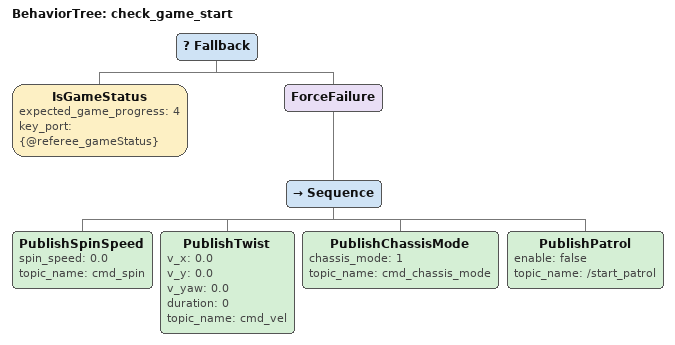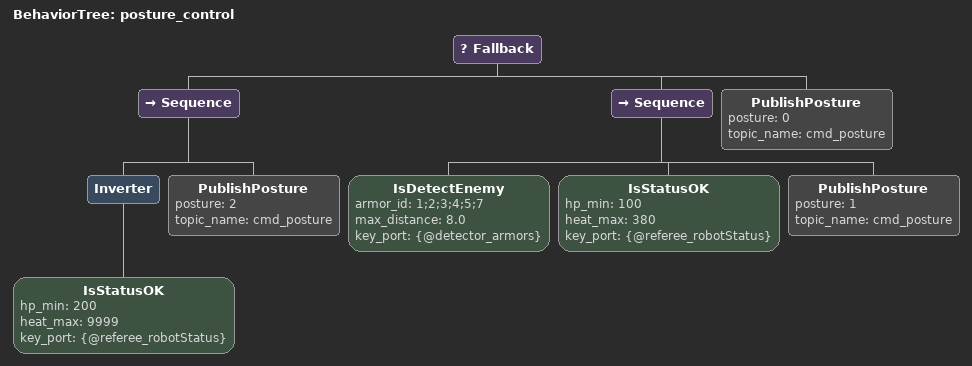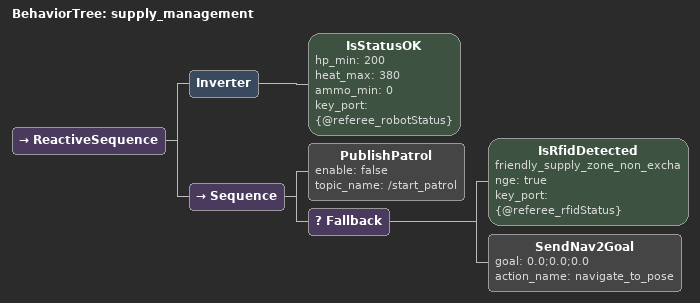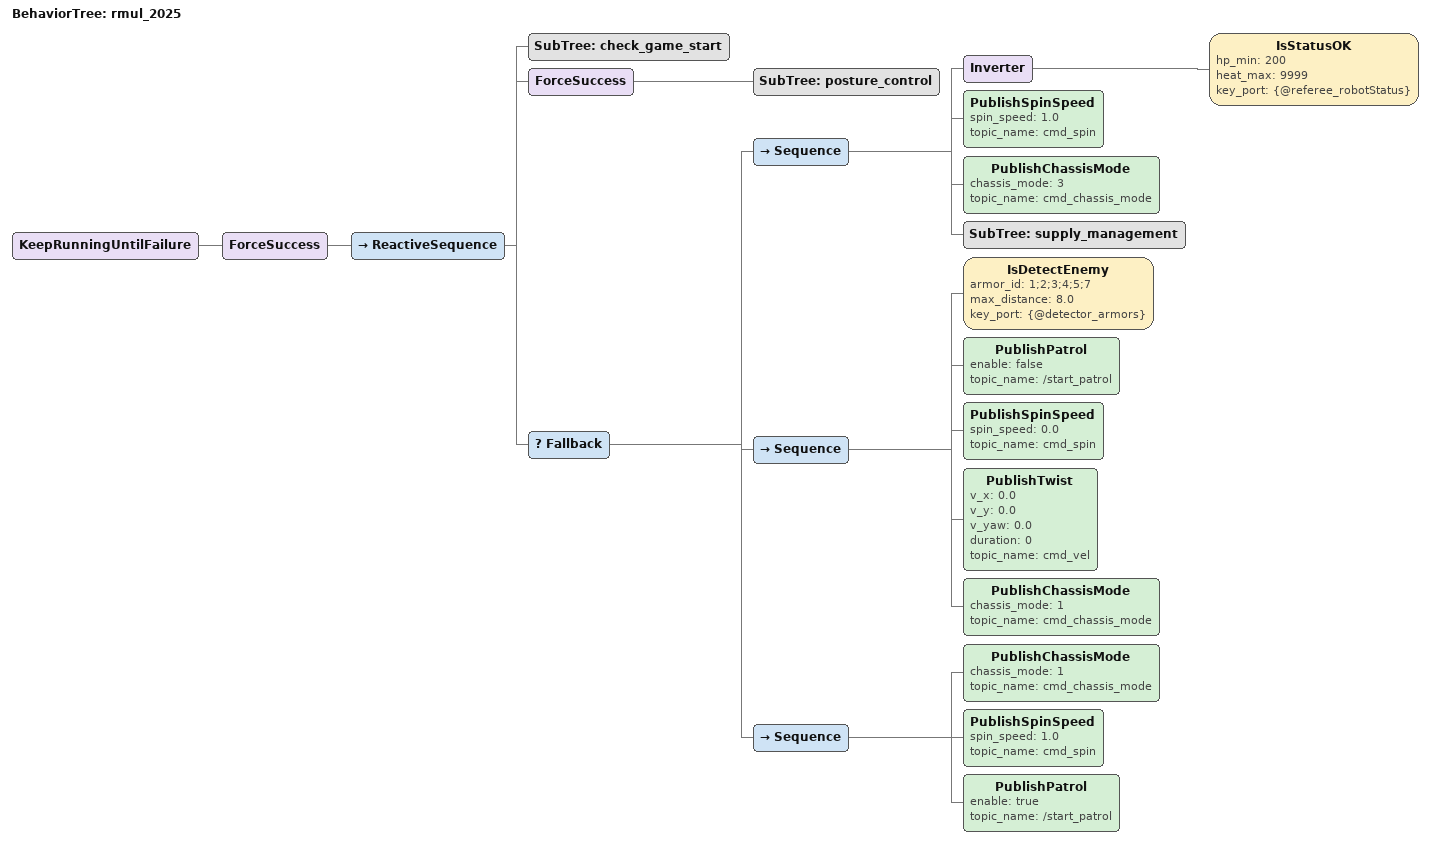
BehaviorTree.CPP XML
<?xml version="1.0" encoding="UTF-8"?>
<root BTCPP_format="4">

  <!-- ==================== 子树：游戏状态检查 ==================== -->
  <BehaviorTree ID="check_game_start">
    <Fallback>
      <!-- 检查比赛是否正在进行 (progress == 4) -->
      <IsGameStatus expected_game_progress="4" key_port="{@referee_gameStatus}"/>
      <!-- 若未开始，则停止动作并阻断整棵树 (ForceFailure) -->
      <ForceFailure>
        <Sequence>
          <PublishSpinSpeed spin_speed="0.0" topic_name="cmd_spin"/>
          <PublishTwist v_x="0.0" v_y="0.0" v_yaw="0.0" duration="0" topic_name="cmd_vel"/>
          <PublishChassisMode chassis_mode="1" topic_name="cmd_chassis_mode"/>
          <PublishPatrol enable="false" topic_name="/start_patrol"/>
        </Sequence>
      </ForceFailure>
    </Fallback>
  </BehaviorTree>

  <!-- ==================== 子树：姿态控制 (Posture) ==================== -->
  <BehaviorTree ID="posture_control">
    <Fallback>
      <!-- ① 紧急避险：低血量防御 (2) -->
      <Sequence>
        <Inverter>
          <IsStatusOK hp_min="200" heat_max="9999" key_port="{@referee_robotStatus}"/>
        </Inverter>
        <PublishPosture posture="2" topic_name="cmd_posture"/>
      </Sequence>

      <!-- ② 主动进攻：发现敌人 (1) -->
      <Sequence>
        <IsDetectEnemy armor_id="1;2;3;4;5;7" max_distance="8.0" key_port="{@detector_armors}"/>
        <IsStatusOK hp_min="100" heat_max="380" key_port="{@referee_robotStatus}"/>
        <PublishPosture posture="1" topic_name="cmd_posture"/>
      </Sequence>

      <!-- ③ 默认模式：正常移动 (0) -->
      <PublishPosture posture="0" topic_name="cmd_posture"/>
    </Fallback>
  </BehaviorTree>

  <!-- ==================== 子树：补给导航 (Supply) ==================== -->
  <!--
    【修复说明】
    1. 移除每帧发送 Topic 的 PubNav2Goal，改用 SendNav2Goal Action。
    2. Action 节点仅在状态不足时被调用一次，发送目标后处于 RUNNING，不会导致 Nav2 顿挫。
  -->
  <BehaviorTree ID="supply_management">
    <ReactiveSequence>
      <!-- 只有在状态不足 (Need Supply) 时才继续向下执行导航逻辑 -->
      <Inverter>
        <IsStatusOK hp_min="200" heat_max="380" ammo_min="0" key_port="{@referee_robotStatus}"/>
      </Inverter>

      <Sequence>
        <!-- 显式打断巡逻插件，释放 Nav2 控制权 -->
        <PublishPatrol enable="false" topic_name="/start_patrol"/>
        <Fallback>
          <!-- 已到达补给区：SUCCESS，停止导航 -->
          <IsRfidDetected friendly_supply_zone_non_exchange="true" key_port="{@referee_rfidStatus}"/>
          <!-- 未到达补给区：前往起始点/补给点 (x;y;yaw) -->
          <SendNav2Goal goal="0.0;0.0;0.0" action_name="navigate_to_pose"/>
        </Fallback>
      </Sequence>
    </ReactiveSequence>
  </BehaviorTree>

  <!-- ==================== 主树：rmul_2025 ==================== -->
  <BehaviorTree ID="rmul_2025">
    <KeepRunningUntilFailure>
      <ForceSuccess>
        <ReactiveSequence>
          <!-- 1. 安全闸门：比赛未开始则锁死指令并中断序列 -->
          <SubTree ID="check_game_start"/>

          <!-- 2. 姿态控制 (独立执行：进攻/防御/移动) -->
          <ForceSuccess>
            <SubTree ID="posture_control"/>
          </ForceSuccess>

          <!-- 3. 运动决策逻辑 (多分支互斥：根据优先级只走其中一个) -->
          <Fallback>
            <!-- 分支 A：低血量 (最高优先级) -> 立即进入补给/脱离逻辑 -->
            <Sequence>
              <Inverter>
                <IsStatusOK hp_min="200" heat_max="9999" key_port="{@referee_robotStatus}"/>
              </Inverter>
              <PublishSpinSpeed spin_speed="1.0" topic_name="cmd_spin"/>
              <PublishChassisMode chassis_mode="3" topic_name="cmd_chassis_mode"/>
              <SubTree ID="supply_management"/>
            </Sequence>

            <!-- 分支 B：发现敌人 (次高优先级) -> 立即停止导航与底盘运动，仅保留自瞄/射击 -->
            <Sequence>
              <IsDetectEnemy armor_id="1;2;3;4;5;7" max_distance="8.0" key_port="{@detector_armors}"/>
              <PublishPatrol enable="false" topic_name="/start_patrol"/>
              <PublishSpinSpeed spin_speed="0.0" topic_name="cmd_spin"/>
              <PublishTwist v_x="0.0" v_y="0.0" v_yaw="0.0" duration="0" topic_name="cmd_vel"/>
              <PublishChassisMode chassis_mode="1" topic_name="cmd_chassis_mode"/>
            </Sequence>

            <!-- 分支 C：默认状态 -> 自由模式 + 开启巡逻模式 -->
            <Sequence>
              <PublishChassisMode chassis_mode="1" topic_name="cmd_chassis_mode"/>
              <PublishSpinSpeed spin_speed="1.0" topic_name="cmd_spin"/>
              <PublishPatrol enable="true" topic_name="/start_patrol"/>
            </Sequence>
          </Fallback>
        </ReactiveSequence>
      </ForceSuccess>
    </KeepRunningUntilFailure>
  </BehaviorTree>

  <!-- 模型定义 -->

</root>
